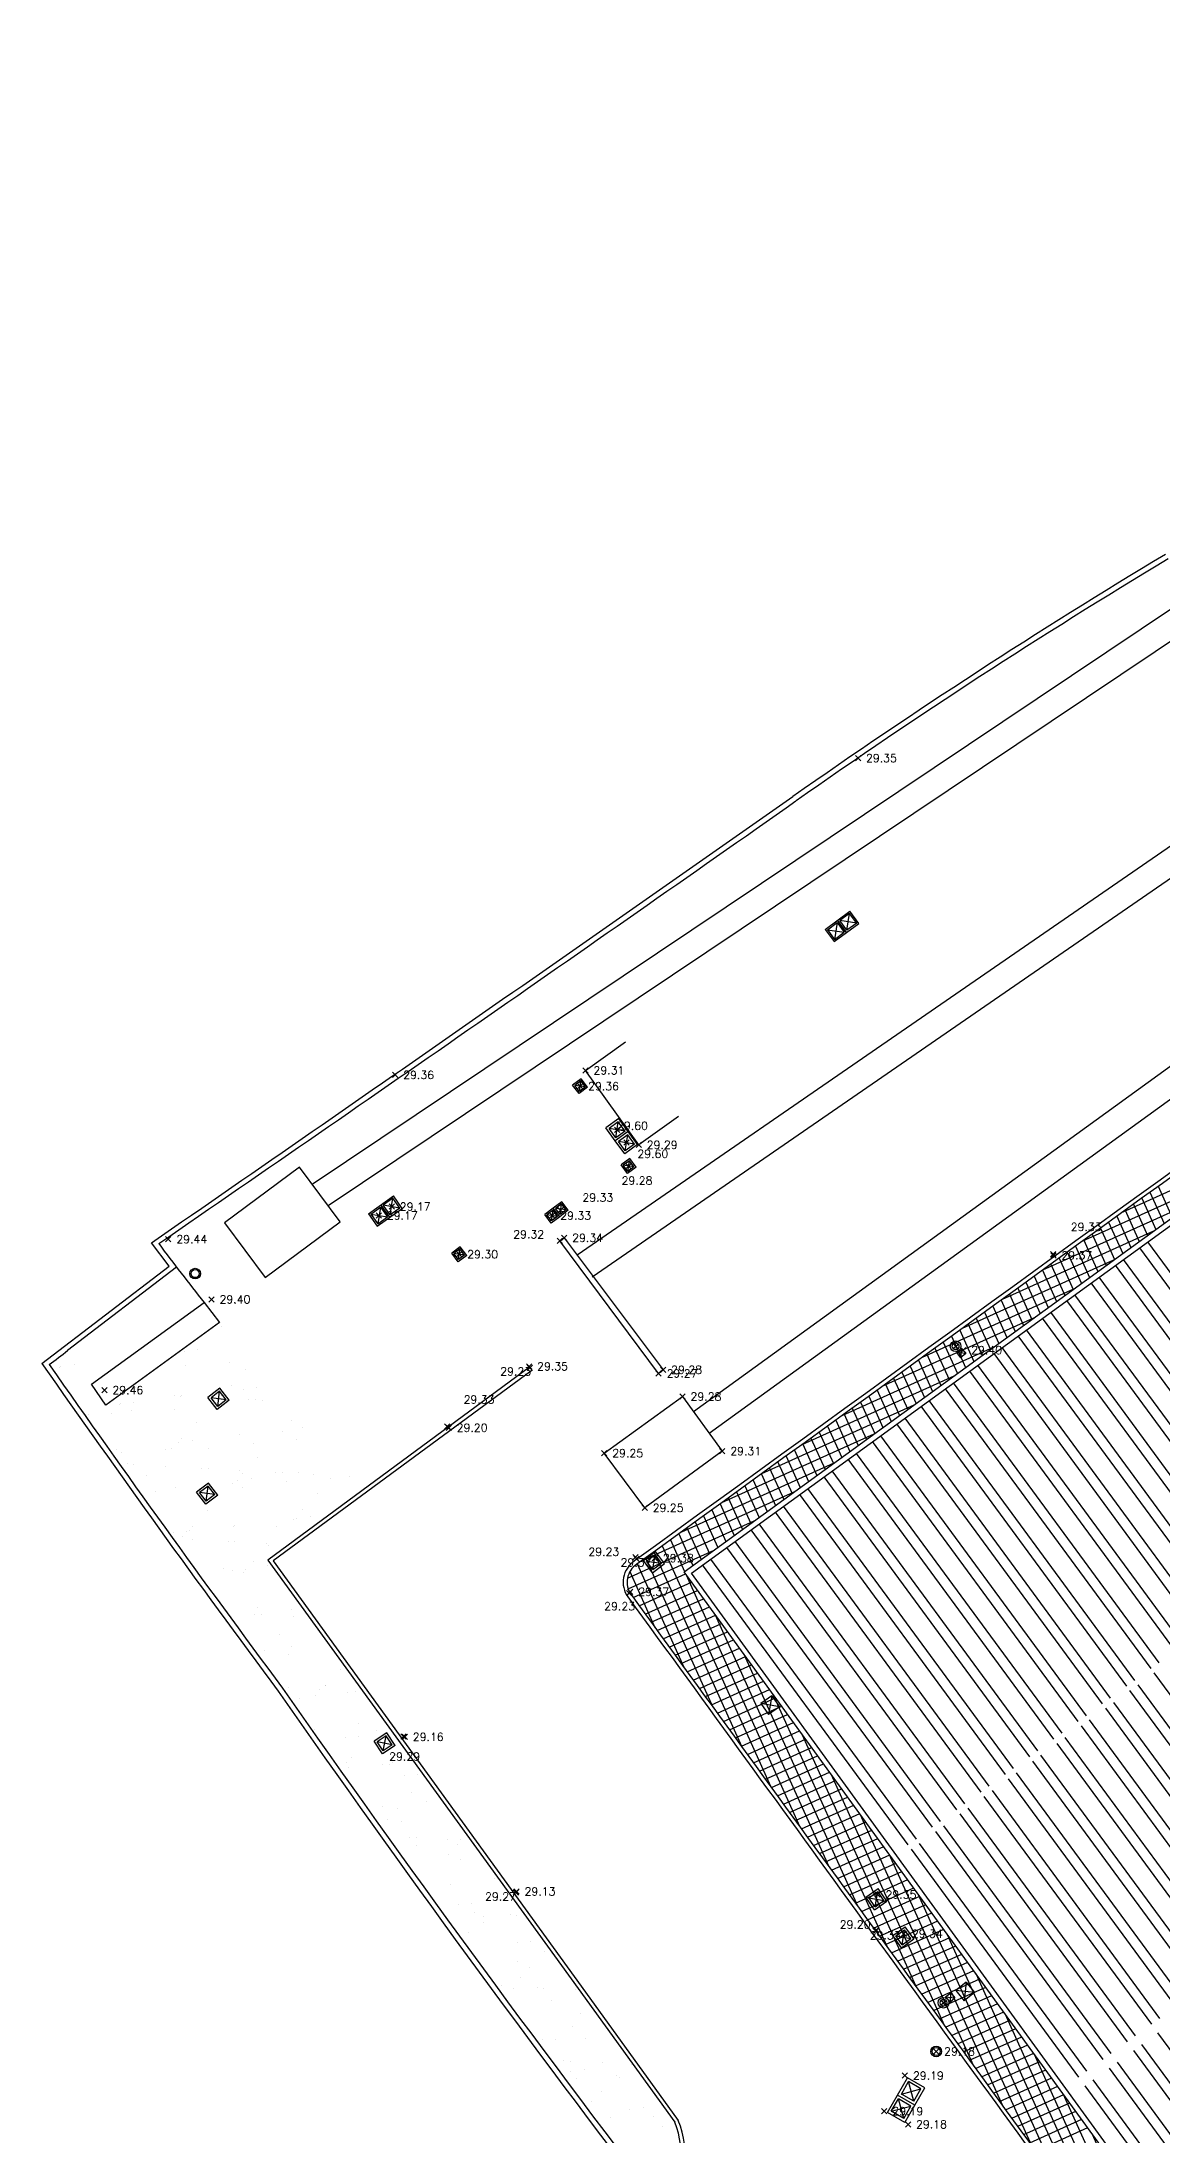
# Model space of a CAD drawing. Extents: x 472821 to 473123, y 4383028 to 4383224.
# Drawn here: x 472821.1 to 472863.1, y 4383067.7 to 4383146.1 of the extents above; entities that cross this region are included whole.
import ezdxf

# ---------------------------------------------------------------- set-up
doc = ezdxf.new("R2010")
doc.units = 0
doc.header["$MEASUREMENT"] = 0
doc.header["$PDMODE"] = 3
doc.header["$PDSIZE"] = 0.1
doc.layers.get('0').update_dxf_attribs({"linetype": 'CONTINUOUS'})
for name, color, linetype in [('ACERA', 30, 'CONTINUOUS'), ('EDIFICACIONES', 1, 'CONTINUOUS'), ('ELEMENTOSSFM', 7, 'CONTINUOUS'), ('muros', 5, 'CONTINUOUS'), ('PUNTOS-TEXTO', 7, 'CONTINUOUS'), ('RAILES-2', 4, 'CONTINUOUS'), ('TIERRA', 17, 'CONTINUOUS'), ('Z', 1, 'CONTINUOUS')]:
    doc.layers.add(name, color=color, linetype=linetype)
doc.styles.get("Standard").update_dxf_attribs({"font": 'simplex.shx'})

# ---------------------------------------------------------------- blocks, each defined once
blk = doc.blocks.new('REGISTRO')
for p, q in [((0.25, 0.25), (-0.25, -0.25)), ((-0.25, 0.25), (0.25, -0.25)), ((-0.25, 0.25), (-0.25, -0.25)), ((-0.25, 0.25), (0.25, 0.25)), ((0.25, 0.25), (0.25, -0.25)), ((-0.25, -0.25), (0.25, -0.25))]:
    blk.add_line(p, q)
blk = doc.blocks.new('FAROLA')
for p, q in [((-0.125, 0), (0.125, 0)), ((0, -0.125), (0, 0.125))]:
    blk.add_line(p, q)
for radius in [0.2, 0.125]:
    blk.add_circle((0, 0), radius)
blk = doc.blocks.new('arq50x50')
for p, q in [((-0.25, -0.25), (-0.25, 0.25)), ((0.25, 0.25), (-0.25, 0.25)), ((-0.179, -0.179), (-0.179, 0.179)), ((0.179, 0.179), (-0.179, 0.179)), ((0.179, -0.179), (-0.179, 0.179)), ((-0.179, -0.179), (0.179, 0.179)), ((0.179, -0.179), (0.179, 0.179)), ((0.25, -0.25), (0.25, 0.25)), ((0.25, -0.25), (-0.25, -0.25)), ((0.179, -0.179), (-0.179, -0.179))]:
    blk.add_line(p, q)
blk = doc.blocks.new('arq40x40')
for p, q in [((-0.2, -0.2), (-0.2, 0.2)), ((0.2, 0.2), (-0.2, 0.2)), ((-0.143, -0.143), (-0.143, 0.143)), ((0.143, 0.143), (-0.143, 0.143)), ((0.143, -0.143), (-0.143, 0.143)), ((-0.143, -0.143), (0.143, 0.143)), ((0.143, -0.143), (0.143, 0.143)), ((0.2, -0.2), (0.2, 0.2)), ((0.2, -0.2), (-0.2, -0.2)), ((0.143, -0.143), (-0.143, -0.143))]:
    blk.add_line(p, q)
blk = doc.blocks.new('arq60x60')
for p, q in [((-0.3, -0.3), (-0.3, 0.3)), ((0.3, 0.3), (-0.3, 0.3)), ((-0.214, -0.214), (-0.214, 0.214)), ((0.214, 0.214), (-0.214, 0.214)), ((0.214, -0.214), (-0.214, 0.214)), ((-0.214, -0.214), (0.214, 0.214)), ((0.214, -0.214), (0.214, 0.214)), ((0.3, -0.3), (0.3, 0.3)), ((0.3, -0.3), (-0.3, -0.3)), ((0.214, -0.214), (-0.214, -0.214))]:
    blk.add_line(p, q)

msp = doc.modelspace()

# ---------------------------------------------------------------- linework, layer by layer
for p, q in [((472827.78, 4383095.665, 30.108), (472827.333, 4383095.316, 30.108)), ((472828.129, 4383095.217, 30.108), (472827.78, 4383095.665, 30.108)), ((472827.681, 4383094.869, 30.108), (472827.333, 4383095.316, 30.108)), ((472827.766, 4383095.551, 30.108), (472827.447, 4383095.302, 30.108)), ((472827.696, 4383094.983, 30.108), (472827.447, 4383095.302, 30.108)), ((472828.015, 4383095.231, 30.108), (472827.447, 4383095.302, 30.108)), ((472828.129, 4383095.217, 30.108), (472827.681, 4383094.869, 30.108)), ((472827.696, 4383094.983, 30.108), (472827.766, 4383095.551, 30.108)), ((472828.015, 4383095.231, 30.108), (472827.696, 4383094.983, 30.108)), ((472828.015, 4383095.231, 30.108), (472827.766, 4383095.551, 30.108)), ((472827.357, 4383092.111, 29.926), (472826.907, 4383091.766, 29.926)), ((472827.252, 4383091.316, 29.926), (472826.907, 4383091.766, 29.926)), ((472827.342, 4383091.997, 29.926), (472827.02, 4383091.751, 29.926)), ((472827.267, 4383091.429, 29.926), (472827.02, 4383091.751, 29.926)), ((472827.588, 4383091.675, 29.926), (472827.02, 4383091.751, 29.926)), ((472827.267, 4383091.429, 29.926), (472827.342, 4383091.997, 29.926)), ((472827.588, 4383091.675, 29.926), (472827.342, 4383091.997, 29.926)), ((472827.702, 4383091.66, 29.926), (472827.357, 4383092.111, 29.926)), ((472827.702, 4383091.66, 29.926), (472827.252, 4383091.316, 29.926)), ((472827.588, 4383091.675, 29.926), (472827.267, 4383091.429, 29.926)), ((472843.66, 4383089.203, 29.991), (472844.113, 4383089.543, 29.991)), ((472843.773, 4383089.187, 29.991), (472844.097, 4383089.429, 29.991)), ((472844.016, 4383088.863, 29.991), (472844.097, 4383089.429, 29.991)), ((472844.34, 4383089.105, 29.991), (472844.097, 4383089.429, 29.991)), ((472844.453, 4383089.089, 29.991), (472844.113, 4383089.543, 29.991)), ((472844, 4383088.749, 29.991), (472843.66, 4383089.203, 29.991)), ((472844.016, 4383088.863, 29.991), (472843.773, 4383089.187, 29.991)), ((472843.773, 4383089.187, 29.991), (472844.34, 4383089.105, 29.991)), ((472844, 4383088.749, 29.991), (472844.453, 4383089.089, 29.991)), ((472844.016, 4383088.863, 29.991), (472844.34, 4383089.105, 29.991)), ((472848.473, 4383084.135, 30.014), (472848.064, 4383083.847, 30.014)), ((472848.761, 4383083.726, 30.014), (472848.064, 4383083.847, 30.014)), ((472848.064, 4383083.847, 30.014), (472848.352, 4383083.438, 30.014)), ((472848.473, 4383084.135, 30.014), (472848.352, 4383083.438, 30.014)), ((472848.473, 4383084.135, 30.014), (472848.761, 4383083.726, 30.014)), ((472848.761, 4383083.726, 30.014), (472848.352, 4383083.438, 30.014)), ((472834.034, 4383082.747, 29.947), (472833.563, 4383082.432, 29.947)), ((472833.879, 4383081.96, 29.947), (472833.563, 4383082.432, 29.947)), ((472834.012, 4383082.635, 29.947), (472833.676, 4383082.409, 29.947)), ((472833.901, 4383082.073, 29.947), (472833.676, 4383082.409, 29.947)), ((472834.238, 4383082.298, 29.947), (472833.676, 4383082.409, 29.947)), ((472834.35, 4383082.276, 29.947), (472833.879, 4383081.96, 29.947)), ((472833.901, 4383082.073, 29.947), (472834.012, 4383082.635, 29.947)), ((472834.238, 4383082.298, 29.947), (472833.901, 4383082.073, 29.947)), ((472834.238, 4383082.298, 29.947), (472834.012, 4383082.635, 29.947)), ((472834.35, 4383082.276, 29.947), (472834.034, 4383082.747, 29.947)), ((472851.999, 4383076.578, 29.958), (472852.464, 4383076.903, 29.958)), ((472852.112, 4383076.558, 29.958), (472852.444, 4383076.791, 29.958)), ((472852.344, 4383076.226, 29.958), (472852.444, 4383076.791, 29.958)), ((472852.676, 4383076.459, 29.958), (472852.444, 4383076.791, 29.958)), ((472852.789, 4383076.439, 29.958), (472852.464, 4383076.903, 29.958)), ((472852.325, 4383076.114, 29.958), (472851.999, 4383076.578, 29.958)), ((472852.344, 4383076.226, 29.958), (472852.112, 4383076.558, 29.958)), ((472852.112, 4383076.558, 29.958), (472852.676, 4383076.459, 29.958)), ((472852.325, 4383076.114, 29.958), (472852.789, 4383076.439, 29.958)), ((472852.344, 4383076.226, 29.958), (472852.676, 4383076.459, 29.958)), ((472853.004, 4383075.146, 29.953), (472853.465, 4383075.477, 29.953)), ((472853.118, 4383075.128, 29.953), (472853.446, 4383075.364, 29.953)), ((472853.354, 4383074.799, 29.953), (472853.446, 4383075.364, 29.953)), ((472853.683, 4383075.035, 29.953), (472853.446, 4383075.364, 29.953)), ((472853.796, 4383075.017, 29.953), (472853.465, 4383075.477, 29.953)), ((472853.336, 4383074.686, 29.953), (472853.004, 4383075.146, 29.953)), ((472853.354, 4383074.799, 29.953), (472853.118, 4383075.128, 29.953)), ((472853.118, 4383075.128, 29.953), (472853.683, 4383075.035, 29.953)), ((472853.336, 4383074.686, 29.953), (472853.796, 4383075.017, 29.953)), ((472853.354, 4383074.799, 29.953), (472853.683, 4383075.035, 29.953)), ((472855.758, 4383073.401, -20.163), (472855.371, 4383073.085, -20.163)), ((472856.074, 4383073.013, -20.163), (472855.371, 4383073.085, -20.163)), ((472855.371, 4383073.085, -20.163), (472855.687, 4383072.697, -20.163)), ((472855.758, 4383073.401, -20.163), (472855.687, 4383072.697, -20.163)), ((472856.074, 4383073.013, -20.163), (472855.687, 4383072.697, -20.163)), ((472855.758, 4383073.401, -20.163), (472856.074, 4383073.013, -20.163))]:
    msp.add_line(p, q)
at = {"layer": 'ACERA'}
for p, q in [((472845.183, 4383088.782, -20.163), (472902.136, 4383130.13, -20.163)), ((472822.962, 4383095.82, 30.014), (472827.186, 4383098.881, 30.014)), ((472827.186, 4383098.881, 30.014), (472827.762, 4383098.132, 30.014)), ((472827.762, 4383098.132, 30.014), (472823.498, 4383095.034, 30.014)), ((472839.381, 4383096.454, 29.838), (472829.572, 4383089.224, 29.838)), ((472823.498, 4383095.034, 30.014), (472822.962, 4383095.82, 30.014)), ((472839.47, 4383096.333, 29.838), (472829.78, 4383089.192, 29.838)), ((472829.572, 4383089.224, 29.838), (472841.206, 4383073.158, 29.838)), ((472829.78, 4383089.192, 29.838), (472841.327, 4383073.246, 29.838)), ((472863.095, 4383064.117, -20.163), (472845.183, 4383088.782, -20.163)), ((472841.206, 4383073.158, 29.838), (472844.831, 4383068.143, 29.838)), ((472841.327, 4383073.246, 29.838), (472844.964, 4383068.216, 29.838))]:
    msp.add_line(p, q, dxfattribs=at)
at = {"layer": 'ACERA', "color": 204}
for p, q in [((472861.638, 4383102.28, -20.163), (472867.291, 4383104.832, -20.163)), ((472860.134, 4383101.189, -20.163), (472865.792, 4383103.744, -20.163)), ((472862.338, 4383102.787, -20.163), (472862.865, 4383101.619, -20.163)), ((472862.648, 4383103.012, -20.163), (472863.175, 4383101.844, -20.163)), ((472862.958, 4383103.237, -20.163), (472863.485, 4383102.069, -20.163)), ((472858.629, 4383100.099, -20.163), (472864.294, 4383102.656, -20.163)), ((472861.098, 4383101.888, -20.163), (472861.626, 4383100.719, -20.163)), ((472861.408, 4383102.113, -20.163), (472861.935, 4383100.944, -20.163)), ((472861.718, 4383102.338, -20.163), (472862.245, 4383101.169, -20.163)), ((472862.028, 4383102.562, -20.163), (472862.555, 4383101.394, -20.163)), ((472857.125, 4383099.008, -20.163), (472862.795, 4383101.568, -20.163)), ((472860.168, 4383101.214, -20.163), (472860.696, 4383100.044, -20.163)), ((472860.478, 4383101.439, -20.163), (472861.006, 4383100.269, -20.163)), ((472860.788, 4383101.664, -20.163), (472861.316, 4383100.494, -20.163)), ((472855.621, 4383097.918, -20.163), (472861.296, 4383100.48, -20.163)), ((472858.928, 4383100.315, -20.163), (472859.456, 4383099.144, -20.163)), ((472859.238, 4383100.54, -20.163), (472859.766, 4383099.369, -20.163)), ((472859.548, 4383100.765, -20.163), (472860.076, 4383099.594, -20.163)), ((472859.858, 4383100.989, -20.163), (472860.386, 4383099.819, -20.163)), ((472857.998, 4383099.641, -20.163), (472858.527, 4383098.469, -20.163)), ((472858.308, 4383099.866, -20.163), (472858.837, 4383098.694, -20.163)), ((472858.618, 4383100.09, -20.163), (472859.147, 4383098.919, -20.163)), ((472854.117, 4383096.827, -20.163), (472859.798, 4383099.392, -20.163)), ((472857.068, 4383098.967, -20.163), (472857.597, 4383097.794, -20.163)), ((472857.378, 4383099.191, -20.163), (472857.907, 4383098.019, -20.163)), ((472857.688, 4383099.416, -20.163), (472858.217, 4383098.244, -20.163)), ((472852.613, 4383095.737, -20.163), (472858.299, 4383098.304, -20.163)), ((472855.828, 4383098.068, -20.163), (472856.358, 4383096.894, -20.163)), ((472856.138, 4383098.292, -20.163), (472856.668, 4383097.119, -20.163)), ((472856.448, 4383098.517, -20.163), (472856.977, 4383097.344, -20.163)), ((472856.758, 4383098.742, -20.163), (472857.287, 4383097.569, -20.163)), ((472851.109, 4383094.647, -20.163), (472856.801, 4383097.216, -20.163)), ((472854.898, 4383097.394, -20.163), (472855.428, 4383096.219, -20.163)), ((472855.208, 4383097.618, -20.163), (472855.738, 4383096.444, -20.163)), ((472855.518, 4383097.843, -20.163), (472856.048, 4383096.669, -20.163)), ((472853.658, 4383096.495, -20.163), (472854.189, 4383095.32, -20.163)), ((472853.968, 4383096.719, -20.163), (472854.498, 4383095.545, -20.163)), ((472854.278, 4383096.944, -20.163), (472854.808, 4383095.77, -20.163)), ((472854.588, 4383097.169, -20.163), (472855.118, 4383095.994, -20.163)), ((472849.606, 4383093.556, -20.163), (472855.302, 4383096.128, -20.163)), ((472852.728, 4383095.82, -20.163), (472853.259, 4383094.645, -20.163)), ((472853.038, 4383096.045, -20.163), (472853.569, 4383094.87, -20.163)), ((472853.348, 4383096.27, -20.163), (472853.879, 4383095.095, -20.163)), ((472848.102, 4383092.466, -20.163), (472853.803, 4383095.04, -20.163)), ((472851.488, 4383094.921, -20.163), (472852.019, 4383093.745, -20.163)), ((472851.798, 4383095.146, -20.163), (472852.329, 4383093.97, -20.163)), ((472852.108, 4383095.371, -20.163), (472852.639, 4383094.195, -20.163)), ((472852.418, 4383095.596, -20.163), (472852.949, 4383094.42, -20.163)), ((472850.558, 4383094.247, -20.163), (472851.09, 4383093.07, -20.163)), ((472850.868, 4383094.472, -20.163), (472851.4, 4383093.295, -20.163)), ((472851.178, 4383094.697, -20.163), (472851.709, 4383093.52, -20.163)), ((472846.598, 4383091.376, -20.163), (472852.305, 4383093.952, -20.163)), ((472849.318, 4383093.348, -20.163), (472849.85, 4383092.17, -20.163)), ((472849.628, 4383093.573, -20.163), (472850.16, 4383092.395, -20.163)), ((472849.938, 4383093.798, -20.163), (472850.47, 4383092.62, -20.163)), ((472850.248, 4383094.022, -20.163), (472850.78, 4383092.845, -20.163)), ((472845.094, 4383090.285, -20.163), (472850.806, 4383092.864, -20.163)), ((472848.388, 4383092.674, -20.163), (472848.921, 4383091.495, -20.163)), ((472848.698, 4383092.899, -20.163), (472849.23, 4383091.72, -20.163)), ((472849.008, 4383093.123, -20.163), (472849.54, 4383091.945, -20.163)), ((472843.591, 4383089.195, -20.163), (472849.308, 4383091.776, -20.163)), ((472847.149, 4383091.775, -20.163), (472847.681, 4383090.595, -20.163)), ((472847.458, 4383092, -20.163), (472847.991, 4383090.82, -20.163)), ((472847.768, 4383092.224, -20.163), (472848.301, 4383091.045, -20.163)), ((472848.078, 4383092.449, -20.163), (472848.611, 4383091.27, -20.163)), ((472846.219, 4383091.1, -20.163), (472846.751, 4383089.92, -20.163)), ((472846.529, 4383091.325, -20.163), (472847.061, 4383090.145, -20.163)), ((472846.839, 4383091.55, -20.163), (472847.371, 4383090.37, -20.163)), ((472843.059, 4383088.543, -20.163), (472847.809, 4383090.688, -20.163)), ((472844.979, 4383090.201, -20.163), (472845.512, 4383089.02, -20.163)), ((472845.289, 4383090.426, -20.163), (472845.822, 4383089.245, -20.163)), ((472845.599, 4383090.651, -20.163), (472846.132, 4383089.47, -20.163)), ((472845.909, 4383090.876, -20.163), (472846.442, 4383089.695, -20.163)), ((472843.086, 4383088.144, -20.163), (472846.31, 4383089.6, -20.163)), ((472844.049, 4383089.527, -20.163), (472847.35, 4383082.215, -20.163)), ((472844.359, 4383089.752, -20.163), (472848.436, 4383080.72, -20.163)), ((472844.669, 4383089.977, -20.163), (472845.202, 4383088.795, -20.163)), ((472843.148, 4383088.788, -20.163), (472844.091, 4383086.698, -20.163)), ((472843.277, 4383087.819, -20.163), (472845.239, 4383088.705, -20.163)), ((472843.429, 4383089.078, -20.163), (472845.178, 4383085.204, -20.163)), ((472843.739, 4383089.302, -20.163), (472846.264, 4383083.709, -20.163)), ((472845.25, 4383088.69, -20.163), (472849.522, 4383079.226, -20.163)), ((472843.502, 4383087.509, -20.163), (472845.464, 4383088.395, -20.163)), ((472843.727, 4383087.2, -20.163), (472845.689, 4383088.085, -20.163)), ((472843.952, 4383086.89, -20.163), (472845.914, 4383087.775, -20.163)), ((472844.178, 4383086.58, -20.163), (472846.139, 4383087.465, -20.163)), ((472844.403, 4383086.27, -20.163), (472846.364, 4383087.156, -20.163)), ((472846.337, 4383087.192, -20.163), (472850.608, 4383077.732, -20.163)), ((472844.628, 4383085.96, -20.163), (472846.589, 4383086.846, -20.163)), ((472844.853, 4383085.651, -20.163), (472846.814, 4383086.536, -20.163)), ((472845.078, 4383085.341, -20.163), (472847.039, 4383086.226, -20.163)), ((472845.303, 4383085.031, -20.163), (472847.264, 4383085.916, -20.163)), ((472845.528, 4383084.721, -20.163), (472847.489, 4383085.606, -20.163)), ((472847.425, 4383085.695, -20.163), (472851.694, 4383076.238, -20.163)), ((472845.754, 4383084.411, -20.163), (472847.714, 4383085.296, -20.163)), ((472845.979, 4383084.102, -20.163), (472847.939, 4383084.987, -20.163)), ((472846.204, 4383083.792, -20.163), (472848.164, 4383084.677, -20.163)), ((472846.429, 4383083.482, -20.163), (472848.389, 4383084.367, -20.163)), ((472846.654, 4383083.172, -20.163), (472848.614, 4383084.057, -20.163)), ((472848.512, 4383084.198, -20.163), (472852.78, 4383074.744, -20.163)), ((472846.879, 4383082.862, -20.163), (472848.839, 4383083.747, -20.163)), ((472847.104, 4383082.553, -20.163), (472849.064, 4383083.437, -20.163)), ((472847.33, 4383082.243, -20.163), (472849.289, 4383083.127, -20.163)), ((472847.555, 4383081.933, -20.163), (472849.514, 4383082.818, -20.163)), ((472847.78, 4383081.623, -20.163), (472849.739, 4383082.508, -20.163)), ((472849.599, 4383082.7, -20.163), (472853.865, 4383073.251, -20.163)), ((472848.005, 4383081.313, -20.163), (472849.964, 4383082.198, -20.163)), ((472848.23, 4383081.004, -20.163), (472850.189, 4383081.888, -20.163)), ((472848.455, 4383080.694, -20.163), (472850.414, 4383081.578, -20.163)), ((472848.681, 4383080.384, -20.163), (472850.639, 4383081.268, -20.163)), ((472848.906, 4383080.074, -20.163), (472850.864, 4383080.958, -20.163)), ((472850.687, 4383081.203, -20.163), (472854.951, 4383071.757, -20.163)), ((472849.131, 4383079.764, -20.163), (472851.089, 4383080.649, -20.163)), ((472849.356, 4383079.455, -20.163), (472851.314, 4383080.339, -20.163)), ((472849.581, 4383079.145, -20.163), (472851.54, 4383080.029, -20.163)), ((472849.806, 4383078.835, -20.163), (472851.765, 4383079.719, -20.163)), ((472850.032, 4383078.525, -20.163), (472851.99, 4383079.409, -20.163)), ((472851.774, 4383079.706, -20.163), (472856.037, 4383070.264, -20.163)), ((472850.257, 4383078.215, -20.163), (472852.215, 4383079.099, -20.163)), ((472850.482, 4383077.906, -20.163), (472852.44, 4383078.789, -20.163)), ((472850.707, 4383077.596, -20.163), (472852.665, 4383078.48, -20.163)), ((472850.932, 4383077.286, -20.163), (472852.89, 4383078.17, -20.163)), ((472851.157, 4383076.976, -20.163), (472853.115, 4383077.86, -20.163)), ((472852.862, 4383078.208, -20.163), (472857.122, 4383068.771, -20.163)), ((472851.383, 4383076.666, -20.163), (472853.34, 4383077.55, -20.163)), ((472851.608, 4383076.357, -20.163), (472853.565, 4383077.24, -20.163)), ((472851.833, 4383076.047, -20.163), (472853.79, 4383076.93, -20.163)), ((472852.058, 4383075.737, -20.163), (472854.015, 4383076.62, -20.163)), ((472852.283, 4383075.427, -20.163), (472854.24, 4383076.311, -20.163)), ((472852.509, 4383075.118, -20.163), (472854.465, 4383076.001, -20.163)), ((472853.949, 4383076.711, -20.163), (472858.208, 4383067.278, -20.163)), ((472852.734, 4383074.808, -20.163), (472854.69, 4383075.691, -20.163)), ((472852.959, 4383074.498, -20.163), (472854.915, 4383075.381, -20.163)), ((472855.037, 4383075.213, -20.163), (472859.293, 4383065.785, -20.163)), ((472853.184, 4383074.188, -20.163), (472855.14, 4383075.071, -20.163)), ((472853.409, 4383073.878, -20.163), (472855.365, 4383074.761, -20.163)), ((472853.634, 4383073.569, -20.163), (472855.59, 4383074.451, -20.163)), ((472853.86, 4383073.259, -20.163), (472855.815, 4383074.142, -20.163)), ((472854.085, 4383072.949, -20.163), (472856.04, 4383073.832, -20.163)), ((472856.124, 4383073.716, -20.163), (472860.379, 4383064.292, -20.163)), ((472854.31, 4383072.639, -20.163), (472856.265, 4383073.522, -20.163)), ((472854.535, 4383072.33, -20.163), (472856.49, 4383073.212, -20.163)), ((472854.76, 4383072.02, -20.163), (472856.715, 4383072.902, -20.163)), ((472854.986, 4383071.71, -20.163), (472856.94, 4383072.592, -20.163)), ((472855.211, 4383071.4, -20.163), (472857.165, 4383072.283, -20.163)), ((472857.212, 4383072.219, -20.163), (472861.216, 4383063.348, -20.163)), ((472855.436, 4383071.09, -20.163), (472857.39, 4383071.973, -20.163)), ((472855.661, 4383070.781, -20.163), (472857.615, 4383071.663, -20.163)), ((472855.886, 4383070.471, -20.163), (472857.84, 4383071.353, -20.163)), ((472856.112, 4383070.161, -20.163), (472858.065, 4383071.043, -20.163)), ((472856.337, 4383069.851, -20.163), (472858.29, 4383070.733, -20.163)), ((472858.299, 4383070.721, -20.163), (472861.665, 4383063.265, -20.163)), ((472856.562, 4383069.542, -20.163), (472858.515, 4383070.423, -20.163)), ((472856.787, 4383069.232, -20.163), (472858.74, 4383070.114, -20.163)), ((472857.012, 4383068.922, -20.163), (472858.965, 4383069.804, -20.163)), ((472857.238, 4383068.612, -20.163), (472859.19, 4383069.494, -20.163)), ((472857.463, 4383068.302, -20.163), (472859.415, 4383069.184, -20.163)), ((472859.386, 4383069.224, -20.163), (472862.031, 4383063.365, -20.163)), ((472857.688, 4383067.993, -20.163), (472859.64, 4383068.874, -20.163)), ((472857.913, 4383067.683, -20.163), (472859.866, 4383068.564, -20.163)), ((472858.138, 4383067.373, -20.163), (472860.091, 4383068.254, -20.163)), ((472858.364, 4383067.063, -20.163), (472860.316, 4383067.945, -20.163)), ((472860.474, 4383067.727, -20.163), (472862.347, 4383063.578, -20.163))]:
    msp.add_line(p, q, dxfattribs=at)
at = {"layer": 'ACERA'}
for centre, radius, start, end in [((636087.252, 4157956.109, -20.163), 278088.984, 125.93302151, 125.94585559), ((636087.249, 4157956.113, -20.163), 278088.828, 125.9330215, 125.94585645), ((472843.838, 4383088.396, -20.163), 0.943, 122.88457, 216.00556), ((472843.838, 4383088.396, -20.163), 0.793, 122.60755, 216.00556), ((566450.865, 4451111.751, -20.163), 115713.744, 216.00555562, 216.02042035), ((566450.865, 4451111.751, -20.163), 115713.595, 216.00555562, 216.02042016), ((472841.668, 4383066.881, 29.838), 3.406, 323.94268, 21.75231), ((472841.668, 4383066.881, 29.838), 3.556, 323.22932, 22.05463)]:
    msp.add_arc(centre, radius, start, end, dxfattribs=at)
at = {"layer": 'EDIFICACIONES'}
for p, q in [((472845.183, 4383088.782, 30.015), (472902.136, 4383130.13, 30.015)), ((472845.462, 4383088.737, 30.015), (472902.092, 4383129.851, 30.015)), ((472873.652, 4383049.579, 30.015), (472845.183, 4383088.782, 30.015)), ((472873.696, 4383049.859, 30.015), (472845.462, 4383088.737, 30.015))]:
    msp.add_line(p, q, dxfattribs=at)
at = {"layer": 'EDIFICACIONES', "color": 254}
for p, q in [((472870.277, 4383090.659, -20.163), (472862.567, 4383101.156, -20.163)), ((472869.367, 4383089.998, -20.163), (472861.657, 4383100.495, -20.163)), ((472869.973, 4383090.439, -20.163), (472862.264, 4383100.935, -20.163)), ((472868.153, 4383089.117, -20.163), (472860.443, 4383099.613, -20.163)), ((472868.456, 4383089.337, -20.163), (472860.747, 4383099.834, -20.163)), ((472869.063, 4383089.778, -20.163), (472861.354, 4383100.274, -20.163)), ((472867.242, 4383088.456, -20.163), (472859.533, 4383098.952, -20.163)), ((472867.546, 4383088.676, -20.163), (472859.836, 4383099.173, -20.163)), ((472866.332, 4383087.795, -20.163), (472858.622, 4383098.291, -20.163)), ((472866.635, 4383088.015, -20.163), (472858.926, 4383098.512, -20.163)), ((472864.815, 4383086.693, -20.163), (472857.105, 4383097.19, -20.163)), ((472865.422, 4383087.134, -20.163), (472857.712, 4383097.631, -20.163)), ((472865.725, 4383087.354, -20.163), (472858.015, 4383097.851, -20.163)), ((472863.904, 4383086.032, -20.163), (472856.195, 4383096.529, -20.163)), ((472864.511, 4383086.473, -20.163), (472856.802, 4383096.97, -20.163)), ((472862.691, 4383085.151, -20.163), (472854.981, 4383095.648, -20.163)), ((472862.994, 4383085.371, -20.163), (472855.284, 4383095.868, -20.163)), ((472863.601, 4383085.812, -20.163), (472855.891, 4383096.309, -20.163)), ((472861.78, 4383084.49, -20.163), (472854.07, 4383094.987, -20.163)), ((472862.084, 4383084.71, -20.163), (472854.374, 4383095.207, -20.163)), ((472860.87, 4383083.829, -20.163), (472853.16, 4383094.326, -20.163)), ((472861.173, 4383084.049, -20.163), (472853.464, 4383094.546, -20.163)), ((472859.96, 4383083.168, -20.163), (472852.25, 4383093.665, -20.163)), ((472860.263, 4383083.388, -20.163), (472852.553, 4383093.885, -20.163)), ((472858.442, 4383082.066, -20.163), (472850.732, 4383092.563, -20.163)), ((472859.049, 4383082.507, -20.163), (472851.339, 4383093.004, -20.163)), ((472859.353, 4383082.727, -20.163), (472851.643, 4383093.224, -20.163)), ((472857.228, 4383081.185, -20.163), (472849.519, 4383091.682, -20.163)), ((472857.532, 4383081.405, -20.163), (472849.822, 4383091.902, -20.163)), ((472858.139, 4383081.846, -20.163), (472850.429, 4383092.343, -20.163)), ((472856.318, 4383080.524, -20.163), (472848.608, 4383091.021, -20.163)), ((472856.622, 4383080.744, -20.163), (472848.912, 4383091.241, -20.163)), ((472855.408, 4383079.863, -20.163), (472847.698, 4383090.36, -20.163)), ((472855.711, 4383080.083, -20.163), (472848.001, 4383090.58, -20.163)), ((472854.497, 4383079.202, -20.163), (472846.787, 4383089.699, -20.163)), ((472854.801, 4383079.422, -20.163), (472847.091, 4383089.919, -20.163)), ((472853.587, 4383078.541, -20.163), (472845.877, 4383089.038, -20.163)), ((472853.891, 4383078.761, -20.163), (472846.18, 4383089.258, -20.163)), ((472869.084, 4383076.446, -20.163), (472862.809, 4383084.99, -20.163)), ((472867.567, 4383075.345, -20.163), (472861.292, 4383083.888, -20.163)), ((472868.174, 4383075.785, -20.163), (472861.899, 4383084.329, -20.163)), ((472868.477, 4383076.006, -20.163), (472862.202, 4383084.549, -20.163)), ((472866.656, 4383074.684, -20.163), (472860.381, 4383083.227, -20.163)), ((472867.263, 4383075.124, -20.163), (472860.988, 4383083.668, -20.163)), ((472865.443, 4383073.802, -20.163), (472859.168, 4383082.346, -20.163)), ((472865.746, 4383074.023, -20.163), (472859.471, 4383082.566, -20.163)), ((472866.353, 4383074.463, -20.163), (472860.078, 4383083.007, -20.163)), ((472864.532, 4383073.141, -20.163), (472858.257, 4383081.685, -20.163)), ((472864.836, 4383073.362, -20.163), (472858.561, 4383081.905, -20.163)), ((472863.622, 4383072.48, -20.163), (472857.347, 4383081.024, -20.163)), ((472863.925, 4383072.701, -20.163), (472857.65, 4383081.244, -20.163)), ((472862.105, 4383071.379, -20.163), (472855.83, 4383079.922, -20.163)), ((472862.712, 4383071.819, -20.163), (472856.437, 4383080.363, -20.163)), ((472863.015, 4383072.04, -20.163), (472856.74, 4383080.583, -20.163)), ((472861.194, 4383070.718, -20.163), (472854.919, 4383079.261, -20.163)), ((472861.801, 4383071.158, -20.163), (472855.526, 4383079.702, -20.163)), ((472859.98, 4383069.836, -20.163), (472853.705, 4383078.38, -20.163)), ((472860.284, 4383070.057, -20.163), (472854.009, 4383078.6, -20.163)), ((472860.891, 4383070.497, -20.163), (472854.616, 4383079.041, -20.163)), ((472869.223, 4383062.954, -20.163), (472862.948, 4383071.497, -20.163)), ((472868.313, 4383062.293, -20.163), (472862.038, 4383070.836, -20.163)), ((472868.616, 4383062.513, -20.163), (472862.341, 4383071.056, -20.163)), ((472866.796, 4383061.191, -20.163), (472860.521, 4383069.734, -20.163)), ((472867.403, 4383061.632, -20.163), (472861.128, 4383070.175, -20.163)), ((472867.706, 4383061.852, -20.163), (472861.431, 4383070.395, -20.163)), ((472866.492, 4383060.971, -20.163), (472860.217, 4383069.514, -20.163))]:
    msp.add_line(p, q, dxfattribs=at)
at = {"layer": 'EDIFICACIONES'}
msp.add_lwpolyline([(472844.975, 4383105.856), (472843.481, 4383104.789), (472841.486, 4383107.583), (472842.98, 4383108.65)], dxfattribs=at)
at = {"layer": 'ELEMENTOSSFM'}
for p, q in [((472850.473, 4383112.868, 29.794), (472851.401, 4383113.549, 29.794)), ((472850.559, 4383112.857, 29.794), (472850.922, 4383113.123, 29.794)), ((472850.81, 4383112.409, 29.794), (472851.738, 4383113.089, 29.794)), ((472850.922, 4383113.123, 29.794), (472850.825, 4383112.494, 29.794)), ((472850.922, 4383113.123, 29.794), (472851.188, 4383112.76, 29.794)), ((472851.274, 4383112.749, 29.794), (472850.937, 4383113.209, 29.794)), ((472851.386, 4383113.464, 29.794), (472851.023, 4383113.197, 29.794)), ((472851.289, 4383112.835, 29.794), (472851.023, 4383113.197, 29.794)), ((472851.652, 4383113.101, 29.794), (472851.023, 4383113.197, 29.794)), ((472851.289, 4383112.835, 29.794), (472851.386, 4383113.464, 29.794)), ((472851.652, 4383113.101, 29.794), (472851.289, 4383112.835, 29.794)), ((472851.652, 4383113.101, 29.794), (472851.386, 4383113.464, 29.794)), ((472851.738, 4383113.089, 29.794), (472851.401, 4383113.549, 29.794)), ((472850.473, 4383112.868, 29.794), (472850.81, 4383112.409, 29.794)), ((472850.559, 4383112.857, 29.794), (472851.188, 4383112.76, 29.794)), ((472850.559, 4383112.857, 29.794), (472850.825, 4383112.494, 29.794)), ((472850.825, 4383112.494, 29.794), (472851.188, 4383112.76, 29.794)), ((472833.348, 4383102.206, 29.788), (472834.285, 4383102.874, 29.788)), ((472834.269, 4383102.789, 29.788), (472833.903, 4383102.528, 29.788)), ((472834.164, 4383102.161, 29.788), (472834.269, 4383102.789, 29.788)), ((472834.53, 4383102.422, 29.788), (472834.269, 4383102.789, 29.788)), ((472834.616, 4383102.41, 29.788), (472834.285, 4383102.874, 29.788)), ((472833.348, 4383102.206, 29.788), (472833.679, 4383101.742, 29.788)), ((472833.434, 4383102.193, 29.788), (472833.801, 4383102.455, 29.788)), ((472833.434, 4383102.193, 29.788), (472834.062, 4383102.088, 29.788)), ((472833.434, 4383102.193, 29.788), (472833.695, 4383101.827, 29.788)), ((472833.679, 4383101.742, 29.788), (472834.616, 4383102.41, 29.788)), ((472833.801, 4383102.455, 29.788), (472833.695, 4383101.827, 29.788)), ((472833.695, 4383101.827, 29.788), (472834.062, 4383102.088, 29.788)), ((472833.801, 4383102.455, 29.788), (472834.062, 4383102.088, 29.788)), ((472834.148, 4383102.076, 29.788), (472833.817, 4383102.54, 29.788)), ((472834.164, 4383102.161, 29.788), (472833.903, 4383102.528, 29.788)), ((472834.53, 4383102.422, 29.788), (472833.903, 4383102.528, 29.788)), ((472834.53, 4383102.422, 29.788), (472834.164, 4383102.161, 29.788))]:
    msp.add_line(p, q, dxfattribs=at)
for points in [[(472844.228, 4383096.224), (472840.524, 4383101.186), (472840.687, 4383101.303), (472844.398, 4383096.358)], [(472846.615, 4383093.308), (472843.705, 4383091.181), (472842.19, 4383093.23), (472845.123, 4383095.354)]]:
    msp.add_lwpolyline(points, close=True, dxfattribs=at)
for centre, radius in [((472826.852, 4383099.961, 29.815), 0.2), ((472826.852, 4383099.961, 29.815), 0.15), ((472854.631, 4383070.8), 0.2), ((472854.631, 4383070.8), 0.15)]:
    msp.add_circle(centre, radius, dxfattribs=at)
at = {"layer": 'muros'}
for p, q in [((472825.877, 4383100.237, 30.014), (472825.213, 4383101.118, 30.014)), ((472821.105, 4383096.595, 30.014), (472825.877, 4383100.237, 30.014)), ((472826.157, 4383100.2, 30.014), (472822.072, 4383097.079, 30.014))]:
    msp.add_line(p, q, dxfattribs=at)
for centre, radius, start, end in [((472984.108, 4382925.742, 30.014), 234.71, 120.99959, 125.06587), ((472984.108, 4382925.742, 30.014), 234.51, 120.99959, 125.06587), ((470393.364, 4386622.097, 30.014), 4279.157, 304.631841, 305.024119), ((471125.577, 4385573.515, 30.014), 3000.43, 304.510329, 305.065873), ((472897.316, 4383154.704, 30.014), 89.634, 216.73797, 218.51939), ((473246.697, 4383394.161, 30.014), 519.302, 214.96052, 216.63239), ((472805.578, 4383117.9, 30.014), 26.562, 306.50721, 308.38522), ((473246.697, 4383394.161, 30.014), 519.102, 214.98209, 216.63273), ((473271.97, 4383392.479, 30.014), 538.829, 214.88506, 217.4772), ((473271.971, 4383392.48, 30.014), 538.63, 214.88474, 217.4772)]:
    msp.add_arc(centre, radius, start, end, dxfattribs=at)
at = {"layer": 'PUNTOS-TEXTO'}
for p in [(472851.702, 4383119.291), (472834.351, 4383107.41), (472841.486, 4383107.583), (472841.284, 4383106.99), (472842.669, 4383105.356), (472843.022, 4383104.882), (472843.481, 4383104.789), (472843.103, 4383103.997), (472833.738, 4383102.138), (472834.223, 4383102.473), (472840.239, 4383102.137), (472840.554, 4383102.337), (472825.846, 4383101.252), (472840.524, 4383101.186), (472840.687, 4383101.303), (472836.751, 4383100.687), (472859.022, 4383100.688), (472859.026, 4383100.648), (472827.467, 4383098.998), (472855.646, 4383097.097), (472839.372, 4383096.486), (472839.396, 4383096.433), (472844.398, 4383096.358), (472823.45, 4383095.597), (472844.228, 4383096.224), (472845.123, 4383095.354), (472836.302, 4383094.225), (472836.357, 4383094.185), (472842.19, 4383093.23), (472846.615, 4383093.308), (472843.705, 4383091.181), (472843.366, 4383089.333), (472843.392, 4383089.273), (472844.088, 4383089.296), (472843.127, 4383087.98), (472843.164, 4383088.032), (472834.666, 4383082.606), (472834.712, 4383082.594), (472838.875, 4383076.764), (472838.902, 4383076.798), (472852.434, 4383076.679), (472852.354, 4383075.323), (472852.395, 4383075.341), (472853.422, 4383075.214), (472854.631, 4383070.8), (472853.462, 4383069.892), (472852.689, 4383068.558), (472853.579, 4383068.065)]:
    msp.add_point(p, dxfattribs=at)
at = {"layer": 'RAILES-2'}
for p, q in [((472830.766, 4383103.948, 29.852), (472827.956, 4383101.861, 29.852)), ((472832.283, 4383101.906, 29.852), (472830.766, 4383103.948, 29.852)), ((472829.473, 4383099.819, 29.852), (472832.283, 4383101.906, 29.852)), ((472827.956, 4383101.861, 29.852), (472829.473, 4383099.819, 29.852))]:
    msp.add_line(p, q, dxfattribs=at)
for points in [[(473011.592, 4383161.636, -0.101325), (472990.976, 4383159.333, 0.071051), (472944.762, 4383156.967, 0.043609), (472921.95, 4383151.889, 0.047391), (472910.005, 4383146.826), (472901.426, 4383142.188), (472841.175, 4383100.653)], [(473011.9, 4383160.685, -0.101325), (472990.885, 4383158.337, 0.071099), (472944.924, 4383155.98, 0.043666), (472922.251, 4383150.936, 0.047391), (472910.481, 4383145.946), (472901.949, 4383141.334), (472841.742, 4383099.83)], [(472944.762, 4383156.967, 0.017048), (472923.447, 4383149.501, 0.058064), (472916.205, 4383145.666), (472904.45, 4383137.572), (472894.726, 4383130.412), (472845.539, 4383094.784)], [(472945.06, 4383156.013, 0.017048), (472923.81, 4383148.569, 0.058064), (472916.772, 4383144.842), (472905.03, 4383136.757), (472895.316, 4383129.604), (472846.125, 4383093.974)]]:
    msp.add_lwpolyline(points, format="xyb", dxfattribs=at)
at = {"layer": 'RAILES-2', "elevation": 30.27}
for points in [[(472876.551, 4383133.662), (472831.24, 4383103.31)], [(472877.038, 4383132.788), (472831.838, 4383102.509)]]:
    msp.add_lwpolyline(points, dxfattribs=at)
at = {"layer": 'TIERRA'}
for p, q in [((472827.85, 4383097.992, -20.163), (472827.85, 4383097.992, -20.163)), ((472821.784, 4383096.437, -20.163), (472821.784, 4383096.437, -20.163)), ((472821.82, 4383096.496, -20.163), (472821.82, 4383096.496, -20.163)), ((472822.316, 4383096.556, -20.163), (472822.316, 4383096.556, -20.163)), ((472826.437, 4383097.047, -20.163), (472826.437, 4383097.047, -20.163)), ((472826.483, 4383096.509, -20.163), (472826.483, 4383096.509, -20.163)), ((472826.934, 4383097.106, -20.163), (472826.934, 4383097.106, -20.163)), ((472828.124, 4383096.64, -20.163), (472828.124, 4383096.64, -20.163)), ((472824.622, 4383095.709, -20.163), (472824.622, 4383095.709, -20.163)), ((472828.196, 4383095.764, -20.163), (472828.196, 4383095.764, -20.163)), ((472828.648, 4383095.62, -20.163), (472828.648, 4383095.62, -20.163)), ((472828.757, 4383096.362, -20.163), (472828.757, 4383096.362, -20.163)), ((472829.144, 4383095.68, -20.163), (472829.144, 4383095.68, -20.163)), ((472824.031, 4383095.07, -20.163), (472824.031, 4383095.07, -20.163)), ((472824.061, 4383095.111, -20.163), (472824.061, 4383095.111, -20.163)), ((472824.479, 4383094.825, -20.163), (472824.479, 4383094.825, -20.163)), ((472824.527, 4383095.129, -20.163), (472824.527, 4383095.129, -20.163)), ((472824.731, 4383095.484, -20.163), (472824.731, 4383095.484, -20.163)), ((472826.079, 4383095.409, -20.163), (472826.079, 4383095.409, -20.163)), ((472826.095, 4383094.854, -20.163), (472826.095, 4383094.854, -20.163)), ((472826.315, 4383095.342, -20.163), (472826.315, 4383095.342, -20.163)), ((472826.329, 4383095.395, -20.163), (472826.329, 4383095.395, -20.163)), ((472827.507, 4383095.329, -20.163), (472827.507, 4383095.329, -20.163)), ((472827.752, 4383095.058, -20.163), (472827.752, 4383095.058, -20.163)), ((472827.836, 4383095.382, -20.163), (472827.836, 4383095.382, -20.163)), ((472828.855, 4383095.253, -20.163), (472828.855, 4383095.253, -20.163)), ((472829.104, 4383095.239, -20.163), (472829.104, 4383095.239, -20.163)), ((472829.393, 4383095.189, -20.163), (472829.393, 4383095.189, -20.163)), ((472822.839, 4383094.694, -20.163), (472822.839, 4383094.694, -20.163)), ((472823.701, 4383094.729, -20.163), (472823.701, 4383094.729, -20.163)), ((472826.898, 4383094.383, -20.163), (472826.898, 4383094.383, -20.163)), ((472830.113, 4383094.056, -20.163), (472830.113, 4383094.056, -20.163)), ((472830.472, 4383094.439, -20.163), (472830.472, 4383094.439, -20.163)), ((472830.859, 4383094.194, -20.163), (472830.859, 4383094.194, -20.163)), ((472823.908, 4383093.366, -20.163), (472823.908, 4383093.366, -20.163)), ((472825.748, 4383093.374, -20.163), (472825.748, 4383093.374, -20.163)), ((472825.978, 4383093.403, -20.163), (472825.978, 4383093.403, -20.163)), ((472826.242, 4383093.644, -20.163), (472826.242, 4383093.644, -20.163)), ((472826.337, 4383093.785, -20.163), (472826.337, 4383093.785, -20.163)), ((472826.738, 4383093.703, -20.163), (472826.738, 4383093.703, -20.163)), ((472827.364, 4383093.403, -20.163), (472827.364, 4383093.403, -20.163)), ((472828.525, 4383093.916, -20.163), (472828.525, 4383093.916, -20.163)), ((472829.021, 4383093.607, -20.163), (472829.021, 4383093.607, -20.163)), ((472830.662, 4383093.737, -20.163), (472830.662, 4383093.737, -20.163)), ((472824.108, 4383093.243, -20.163), (472824.108, 4383093.243, -20.163)), ((472824.309, 4383092.826, -20.163), (472824.309, 4383092.826, -20.163)), ((472824.558, 4383092.812, -20.163), (472824.558, 4383092.812, -20.163)), ((472825.736, 4383092.746, -20.163), (472825.736, 4383092.746, -20.163)), ((472827.084, 4383092.67, -20.163), (472827.084, 4383092.67, -20.163)), ((472827.334, 4383092.656, -20.163), (472827.334, 4383092.656, -20.163)), ((472828.512, 4383092.59, -20.163), (472828.512, 4383092.59, -20.163)), ((472829.175, 4383093.057, -20.163), (472829.175, 4383093.057, -20.163)), ((472829.86, 4383092.515, -20.163), (472829.86, 4383092.515, -20.163)), ((472830.11, 4383092.501, -20.163), (472830.11, 4383092.501, -20.163)), ((472830.736, 4383092.49, -20.163), (472830.736, 4383092.49, -20.163)), ((472825.04, 4383092.404, -20.163), (472825.04, 4383092.404, -20.163)), ((472825.377, 4383091.792, -20.163), (472825.377, 4383091.792, -20.163)), ((472826.119, 4383091.939, -20.163), (472826.119, 4383091.939, -20.163)), ((472827.017, 4383091.923, -20.163), (472827.017, 4383091.923, -20.163)), ((472828.254, 4383092.077, -20.163), (472828.254, 4383092.077, -20.163)), ((472828.453, 4383092.217, -20.163), (472828.453, 4383092.217, -20.163)), ((472828.613, 4383092.46, -20.163), (472828.613, 4383092.46, -20.163)), ((472828.633, 4383091.951, -20.163), (472828.633, 4383091.951, -20.163)), ((472828.949, 4383092.277, -20.163), (472828.949, 4383092.277, -20.163)), ((472830.291, 4383092.155, -20.163), (472830.291, 4383092.155, -20.163)), ((472831.288, 4383092.435, -20.163), (472831.288, 4383092.435, -20.163)), ((472831.451, 4383091.732, -20.163), (472831.451, 4383091.732, -20.163)), ((472831.931, 4383092.286, -20.163), (472831.931, 4383092.286, -20.163)), ((472832.636, 4383092.36, -20.163), (472832.636, 4383092.36, -20.163)), ((472827.316, 4383091.078, -20.163), (472827.316, 4383091.078, -20.163)), ((472830.89, 4383091.134, -20.163), (472830.89, 4383091.134, -20.163)), ((472826.046, 4383090.241, -20.163), (472826.046, 4383090.241, -20.163)), ((472826.543, 4383090.3, -20.163), (472826.543, 4383090.3, -20.163)), ((472826.646, 4383090.341, -20.163), (472826.646, 4383090.341, -20.163)), ((472826.755, 4383090.481, -20.163), (472826.755, 4383090.481, -20.163)), ((472828.286, 4383090.472, -20.163), (472828.286, 4383090.472, -20.163)), ((472828.33, 4383090.513, -20.163), (472828.33, 4383090.513, -20.163)), ((472829.902, 4383090.5, -20.163), (472829.902, 4383090.5, -20.163)), ((472830.53, 4383090.751, -20.163), (472830.53, 4383090.751, -20.163)), ((472830.664, 4383090.791, -20.163), (472830.664, 4383090.791, -20.163)), ((472831.16, 4383090.85, -20.163), (472831.16, 4383090.85, -20.163)), ((472831.56, 4383090.704, -20.163), (472831.56, 4383090.704, -20.163)), ((472826.395, 4383090.098, -20.163), (472826.395, 4383090.098, -20.163)), ((472826.742, 4383090.007, -20.163), (472826.742, 4383090.007, -20.163)), ((472828.09, 4383089.932, -20.163), (472828.09, 4383089.932, -20.163)), ((472828.339, 4383089.918, -20.163), (472828.339, 4383089.918, -20.163)), ((472829.517, 4383089.852, -20.163), (472829.517, 4383089.852, -20.163)), ((472829.593, 4383089.752, -20.163), (472829.593, 4383089.752, -20.163)), ((472827.915, 4383088.89, -20.163), (472827.915, 4383088.89, -20.163)), ((472828.257, 4383088.814, -20.163), (472828.257, 4383088.814, -20.163)), ((472828.672, 4383088.772, -20.163), (472828.672, 4383088.772, -20.163)), ((472828.754, 4383088.874, -20.163), (472828.754, 4383088.874, -20.163)), ((472829.031, 4383089.155, -20.163), (472829.031, 4383089.155, -20.163)), ((472829.555, 4383089.02, -20.163), (472829.555, 4383089.02, -20.163)), ((472829.095, 4383087.193, -20.163), (472829.095, 4383087.193, -20.163)), ((472829.184, 4383087.438, -20.163), (472829.184, 4383087.438, -20.163)), ((472829.344, 4383087.179, -20.163), (472829.344, 4383087.179, -20.163)), ((472830.468, 4383087.388, -20.163), (472830.468, 4383087.388, -20.163)), ((472830.522, 4383087.114, -20.163), (472830.522, 4383087.114, -20.163)), ((472830.01, 4383086.448, -20.163), (472830.01, 4383086.448, -20.163)), ((472829.449, 4383085.85, -20.163), (472829.449, 4383085.85, -20.163)), ((472830.346, 4383085.684, -20.163), (472830.346, 4383085.684, -20.163)), ((472830.453, 4383085.987, -20.163), (472830.453, 4383085.987, -20.163)), ((472832.287, 4383085.122, -20.163), (472832.287, 4383085.122, -20.163)), ((472830.349, 4383084.441, -20.163), (472830.349, 4383084.441, -20.163)), ((472830.769, 4383084.044, -20.163), (472830.769, 4383084.044, -20.163)), ((472831.366, 4383084.141, -20.163), (472831.366, 4383084.141, -20.163)), ((472831.528, 4383084.375, -20.163), (472831.528, 4383084.375, -20.163)), ((472831.722, 4383084.536, -20.163), (472831.722, 4383084.536, -20.163)), ((472831.725, 4383084.524, -20.163), (472831.725, 4383084.524, -20.163)), ((472832.557, 4383084.257, -20.163), (472832.557, 4383084.257, -20.163)), ((472832.876, 4383084.3, -20.163), (472832.876, 4383084.3, -20.163)), ((472833.125, 4383084.286, -20.163), (472833.125, 4383084.286, -20.163)), ((472832.991, 4383083.085, -20.163), (472832.991, 4383083.085, -20.163)), ((472831.334, 4383082.881, -20.163), (472831.334, 4383082.881, -20.163)), ((472832.484, 4383082.559, -20.163), (472832.484, 4383082.559, -20.163)), ((472832.98, 4383082.618, -20.163), (472832.98, 4383082.618, -20.163)), ((472833.642, 4383082.816, -20.163), (472833.642, 4383082.816, -20.163)), ((472832.533, 4383081.637, -20.163), (472832.533, 4383081.637, -20.163)), ((472832.705, 4383081.817, -20.163), (472832.705, 4383081.817, -20.163)), ((472833.881, 4383081.561, -20.163), (472833.881, 4383081.561, -20.163)), ((472834.13, 4383081.547, -20.163), (472834.13, 4383081.547, -20.163)), ((472834.26, 4383081.633, -20.163), (472834.26, 4383081.633, -20.163)), ((472832.603, 4383081.43, -20.163), (472832.603, 4383081.43, -20.163)), ((472834.695, 4383081.132, -20.163), (472834.695, 4383081.132, -20.163)), ((472835.191, 4383081.191, -20.163), (472835.191, 4383081.191, -20.163)), ((472833.872, 4383079.978, -20.163), (472833.872, 4383079.978, -20.163)), ((472834.981, 4383080.491, -20.163), (472834.981, 4383080.491, -20.163)), ((472835.529, 4383080.182, -20.163), (472835.529, 4383080.182, -20.163)), ((472834.06, 4383079.511, -20.163), (472834.06, 4383079.511, -20.163)), ((472834.42, 4383079.893, -20.163), (472834.42, 4383079.893, -20.163)), ((472834.572, 4383079.428, -20.163), (472834.572, 4383079.428, -20.163)), ((472834.886, 4383078.823, -20.163), (472834.886, 4383078.823, -20.163)), ((472835.135, 4383078.809, -20.163), (472835.135, 4383078.809, -20.163)), ((472835.141, 4383078.527, -20.163), (472835.141, 4383078.527, -20.163)), ((472836.314, 4383078.743, -20.163), (472836.314, 4383078.743, -20.163)), ((472836.696, 4383078.568, -20.163), (472836.696, 4383078.568, -20.163)), ((472836.798, 4383078.731, -20.163), (472836.798, 4383078.731, -20.163)), ((472836.337, 4383078.185, -20.163), (472836.337, 4383078.185, -20.163)), ((472836.783, 4383078.001, -20.163), (472836.783, 4383078.001, -20.163)), ((472836.41, 4383077.076, -20.163), (472836.41, 4383077.076, -20.163)), ((472838.068, 4383077.28, -20.163), (472838.068, 4383077.28, -20.163)), ((472836.71, 4383076.303, -20.163), (472836.71, 4383076.303, -20.163)), ((472837.207, 4383076.362, -20.163), (472837.207, 4383076.362, -20.163)), ((472837.319, 4383076.004, -20.163), (472837.319, 4383076.004, -20.163)), ((472837.114, 4383075.263, -20.163), (472837.114, 4383075.263, -20.163)), ((472837.675, 4383075.861, -20.163), (472837.675, 4383075.861, -20.163)), ((472837.679, 4383075.625, -20.163), (472837.679, 4383075.625, -20.163)), ((472838.667, 4383075.929, -20.163), (472838.667, 4383075.929, -20.163)), ((472838.916, 4383075.915, -20.163), (472838.916, 4383075.915, -20.163)), ((472838.921, 4383074.876, -20.163), (472838.921, 4383074.876, -20.163)), ((472839.418, 4383074.936, -20.163), (472839.418, 4383074.936, -20.163)), ((472839.952, 4383074.535, -20.163), (472839.952, 4383074.535, -20.163)), ((472838.948, 4383074.174, -20.163), (472838.948, 4383074.174, -20.163)), ((472839.39, 4383073.937, -20.163), (472839.39, 4383073.937, -20.163)), ((472838.324, 4383073.266, -20.163), (472838.324, 4383073.266, -20.163)), ((472838.799, 4383073.172, -20.163), (472838.799, 4383073.172, -20.163)), ((472839.031, 4383073.554, -20.163), (472839.031, 4383073.554, -20.163)), ((472839.672, 4383073.191, -20.163), (472839.672, 4383073.191, -20.163)), ((472839.921, 4383073.177, -20.163), (472839.921, 4383073.177, -20.163)), ((472841.1, 4383073.111, -20.163), (472841.1, 4383073.111, -20.163)), ((472840.217, 4383072.722, -20.163), (472840.217, 4383072.722, -20.163)), ((472841.307, 4383072.229, -20.163), (472841.307, 4383072.229, -20.163)), ((472841.01, 4383071.746, -20.163), (472841.01, 4383071.746, -20.163)), ((472839.87, 4383071.243, -20.163), (472839.87, 4383071.243, -20.163)), ((472840.37, 4383071.23, -20.163), (472840.37, 4383071.23, -20.163)), ((472841.487, 4383071.271, -20.163), (472841.487, 4383071.271, -20.163)), ((472840.677, 4383070.452, -20.163), (472840.677, 4383070.452, -20.163)), ((472840.927, 4383070.438, -20.163), (472840.927, 4383070.438, -20.163)), ((472840.937, 4383070.047, -20.163), (472840.937, 4383070.047, -20.163)), ((472841.139, 4383069.791, -20.163), (472841.139, 4383069.791, -20.163)), ((472841.433, 4383070.106, -20.163), (472841.433, 4383070.106, -20.163)), ((472842.105, 4383070.372, -20.163), (472842.105, 4383070.372, -20.163)), ((472842.646, 4383069.904, -20.163), (472842.646, 4383069.904, -20.163)), ((472842.756, 4383069.82, -20.163), (472842.756, 4383069.82, -20.163)), ((472843.22, 4383070.319, -20.163), (472843.22, 4383070.319, -20.163)), ((472841.725, 4383068.924, -20.163), (472841.725, 4383068.924, -20.163)), ((472842.085, 4383069.306, -20.163), (472842.085, 4383069.306, -20.163)), ((472842.408, 4383068.34, -20.163), (472842.408, 4383068.34, -20.163)), ((472843.148, 4383068.621, -20.163), (472843.148, 4383068.621, -20.163)), ((472843.644, 4383068.68, -20.163), (472843.644, 4383068.68, -20.163)), ((472844.025, 4383068.369, -20.163), (472844.025, 4383068.369, -20.163)), ((472844.361, 4383067.981, -20.163), (472844.361, 4383067.981, -20.163))]:
    msp.add_line(p, q, dxfattribs=at)

# ---------------------------------------------------------------- block references
for name, p, rotation in [('arq40x40', (472841.284, 4383106.99), 36.88862429179799), ('arq60x60', (472842.669, 4383105.356), 35.95716842322532), ('arq60x60', (472843.021, 4383104.87), 35.95716842322532), ('arq40x40', (472843.103, 4383103.997), 36.88862429179799), ('arq40x40', (472840.239, 4383102.137), 36.88862429179799), ('arq40x40', (472840.559, 4383102.377), 36.88862429179799), ('arq40x40', (472836.751, 4383100.687), 36.88862429179799)]:
    msp.add_blockref(name, p, dxfattribs=dict(rotation=rotation))
at = {"xscale": 1.5, "yscale": 1.5, "zscale": 1.5, "rotation": 329.9094121849197}
for p in [(472853.695, 4383069.301), (472853.318, 4383068.652)]:
    msp.add_blockref('arq50x50', p, dxfattribs=at)
at = {"layer": 'ELEMENTOSSFM'}
for p, rotation in [((472855.362, 4383097.237, 29.987), 308.0501692429048), ((472854.907, 4383072.626, 29.951), 37.65617394406684)]:
    msp.add_blockref('FAROLA', p, dxfattribs=dict(at, rotation=rotation))
at = {"layer": 'ELEMENTOSSFM', "zscale": 0.5}
for p, xscale, yscale, rotation in [((472855.566, 4383096.983, 29.987), 0.5000000000113108, 0.4999999999036817, 308.0501692429048), ((472855.162, 4383072.827, 29.951), 0.5000000000275361, 0.500000000314553, 37.65617394406684)]:
    msp.add_blockref('REGISTRO', p, dxfattribs=dict(at, xscale=xscale, yscale=yscale, rotation=rotation))

# ---------------------------------------------------------------- texts
at = {"layer": 'Z'}
for s, p in [('29.35', (472852.002, 4383119.141)), ('29.36', (472834.651, 4383107.26)), ('29.31', (472841.786, 4383107.433)), ('29.36', (472841.584, 4383106.84)), ('29.60', (472842.669, 4383105.356)), ('29.60', (472843.431, 4383104.304)), ('29.29', (472843.781, 4383104.639)), ('29.28', (472842.84, 4383103.3)), ('29.33', (472841.369, 4383102.663)), ('29.17', (472834.038, 4383101.988)), ('29.17', (472834.523, 4383102.323)), ('29.33', (472840.539, 4383101.987)), ('29.44', (472826.146, 4383101.102)), ('29.32', (472838.778, 4383101.285)), ('29.34', (472840.987, 4383101.153)), ('29.33', (472859.678, 4383101.563)), ('29.30', (472837.051, 4383100.537)), ('29.37', (472859.326, 4383100.498)), ('29.40', (472827.767, 4383098.848)), ('29.40', (472855.946, 4383096.947)), ('29.23', (472838.289, 4383096.147)), ('29.35', (472839.672, 4383096.336)), ('29.28', (472844.698, 4383096.208)), ('29.46', (472823.75, 4383095.447)), ('29.27', (472844.528, 4383096.074)), ('29.33', (472836.917, 4383095.093)), ('29.28', (472845.423, 4383095.204)), ('29.20', (472836.657, 4383094.035)), ('29.25', (472842.49, 4383093.08)), ('29.31', (472846.915, 4383093.158)), ('29.25', (472844.005, 4383091.031)), ('29.23', (472841.595, 4383089.383)), ('29.38', (472844.388, 4383089.146)), ('29.37', (472842.802, 4383088.985)), ('29.37', (472843.464, 4383087.882)), ('29.23', (472842.186, 4383087.34)), ('29.16', (472835.012, 4383082.444)), ('29.29', (472834.126, 4383081.704)), ('29.13', (472839.202, 4383076.648)), ('29.35', (472852.734, 4383076.529)), ('29.27', (472837.721, 4383076.455)), ('29.20', (472851.016, 4383075.407)), ('29.33', (472852.142, 4383075.001)), ('29.34', (472853.722, 4383075.064)), ('29.18', (472854.931, 4383070.65)), ('29.19', (472853.762, 4383069.742)), ('29.19', (472852.989, 4383068.408)), ('29.18', (472853.879, 4383067.915))]:
    msp.add_text(s, height=0.3, dxfattribs=at).set_placement(p)

doc.saveas('drawing.dxf')
